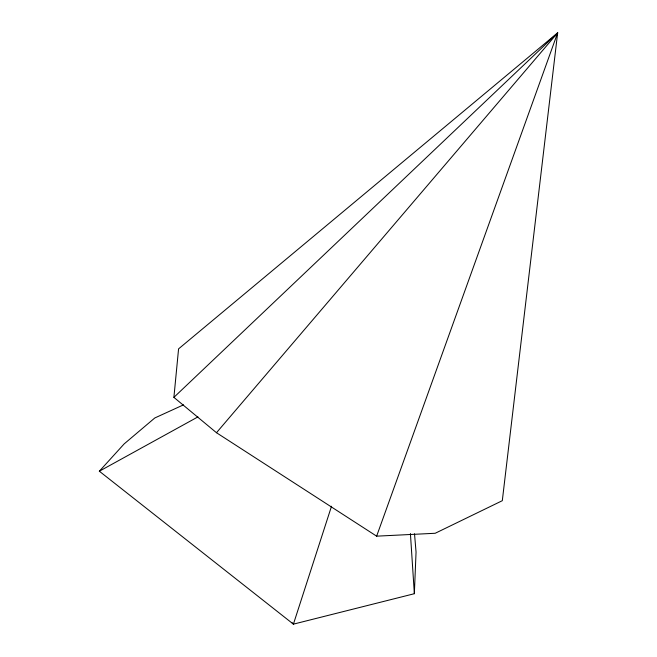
<?xml version="1.0" encoding="UTF-8"?>
<svg xmlns="http://www.w3.org/2000/svg" width="657" height="657" viewBox="0 0 657 657"><rect width="100%" height="100%" fill="white"/><g stroke="black" fill="none" stroke-linecap="round" stroke-linejoin="round"><path stroke-width="0.99" d="M183.517 404.852L154.789 417.975L124.165 443.902L99.347 471.217L293.408 624.15L414.353 593.706L416.053 552.061L414.518 533.788M173.9 397.362L178.573 348.867L557.653 32.85L502.309 500.691L435.205 533.27L376.633 536.161L216.482 432.725L173.9 397.362L557.653 32.85L376.633 536.161M331.522 506.243L293.408 624.15L292.004 622.655M556.799 34.714L557.653 32.85L554.919 35.905M216.482 432.725L557.653 32.85M99.347 471.217L197.946 416.891M410.411 533.5L414.353 593.706"/></g></svg>
